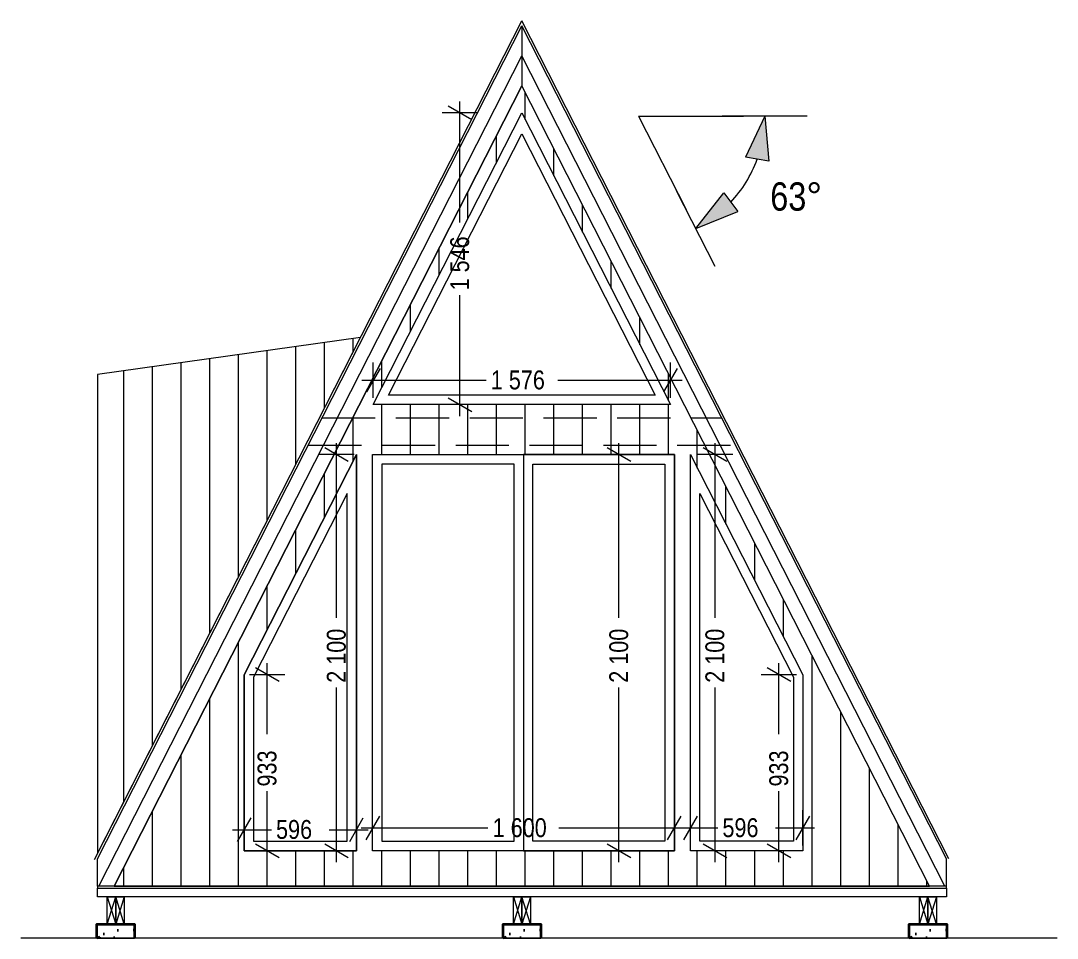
# Model space of a CAD drawing. Header units: millimetres. Extents: x -442635 to -376640, y 37807 to 67667.
# Drawn here: x -409730 to -404236, y 46733 to 51597 of the extents above; entities that cross this region are included whole.
import ezdxf

# ---------------------------------------------------------------- set-up
doc = ezdxf.new("R2010")
doc.units = ezdxf.units.MM
doc.header["$MEASUREMENT"] = 0
doc.linetypes.add('Hidden Line', pattern=[391.222223, 282.222223, -109])
for name, color, linetype, lineweight in [('2D Drafting - General_Pen_No__1', 7, 'Continuous', 13), ('2D Drafting - General_Pen_No__6', 5, 'Continuous', 35), ('A-raam_Pen_No__1', 7, 'Continuous', 13), ('Dimensioning - General_Pen_No__1', 7, 'Continuous', 13), ('vundament_Pen_No__1', 7, 'Continuous', 13), ('vundament_Pen_No__7', 7, 'Continuous', 35)]:
    doc.layers.add(name, color=color, linetype=linetype, lineweight=lineweight)
doc.layers.add('Dimensioning - General', color=7, linetype='Continuous')
doc.styles.add('GENERATED_STYLE_1', font='techl___.ttf')
doc.dimstyles.new('GENERATED_STYLE__3', dxfattribs={"dimtxt": 100, "dimasz": 95, "dimexe": 0.18, "dimexo": 0.0625, "dimgap": 0.09, "dimtad": 0, "dimdec": 0, "dimzin": 0, "dimdsep": 46, "dimtxsty": 'GENERATED_STYLE_1', "dimblk": 'ARROWHEAD_2', "dimblk1": 'ARROWHEAD_2', "dimblk2": 'ARROWHEAD_2', "dimcen": 0.09, "dimse1": 1, "dimse2": 1, "dimclrd": 7, "dimclre": 7, "dimclrt": 7, "dimadec": 0, "dimazin": 0, "dimtfac": 1, "dimtdec": 4, "dimtmove": 0, "dimatfit": 3, "dimfxl": 1, "dimtolj": 1, "dimtzin": 0, "dimarcsym": 0})
doc.dimstyles.new('GENERATED_STYLE__4', dxfattribs={"dimtxt": 100, "dimasz": 95, "dimexe": 0.18, "dimexo": 0.0625, "dimgap": 0.09, "dimtad": 0, "dimtih": 1, "dimtoh": 1, "dimdec": 0, "dimzin": 0, "dimdsep": 46, "dimtxsty": 'GENERATED_STYLE_1', "dimblk": 'ARROWHEAD_2', "dimblk1": 'ARROWHEAD_2', "dimblk2": 'ARROWHEAD_2', "dimcen": 0.09, "dimse1": 1, "dimse2": 1, "dimclrd": 7, "dimclre": 7, "dimclrt": 7, "dimadec": 0, "dimazin": 0, "dimtfac": 1, "dimtdec": 4, "dimtmove": 0, "dimatfit": 3, "dimfxl": 1, "dimtolj": 1, "dimtzin": 0, "dimarcsym": 0})
doc.dimstyles.new('GENERATED_STYLE__5', dxfattribs={"dimtxt": 150, "dimasz": 228, "dimexe": 0.18, "dimexo": 40, "dimgap": 0.09, "dimtad": 1, "dimtih": 1, "dimtoh": 1, "dimdec": 0, "dimzin": 0, "dimdsep": 46, "dimtxsty": 'GENERATED_STYLE_1', "dimblk": 'ARROWHEAD_5', "dimblk1": 'ARROWHEAD_5', "dimblk2": 'ARROWHEAD_5', "dimcen": 0.09, "dimclrd": 7, "dimclre": 7, "dimclrt": 7, "dimadec": 0, "dimazin": 0, "dimtfac": 1, "dimtdec": 4, "dimtmove": 0, "dimatfit": 3, "dimfxl": 1, "dimtolj": 1, "dimtzin": 0, "dimarcsym": 0})
pattern_1 = [(90, (0, 0), (-152, 0), [])]

# ---------------------------------------------------------------- blocks, each defined once
blk = doc.blocks.new('*D143')
at = {"layer": 'Dimensioning - General_Pen_No__1', "color": 7, "linetype": 'Continuous', "lineweight": 13, "transparency": 16777216}
for p, q in [((-408056.3, 49296.8), (-408056.3, 49357.9)), ((-407962.5, 49296.8), (-408150, 49296.8)), ((-407993.8, 49260.7), (-408118.8, 49332.9)), ((-408056.3, 48431.2), (-408056.3, 49296.8)), ((-408056.3, 47196.8), (-408056.3, 48062.4)), ((-407962.5, 47196.8), (-408150, 47196.8)), ((-408118.8, 47232.9), (-407993.8, 47160.7)), ((-408056.3, 47135.6), (-408056.3, 47196.8))]:
    blk.add_line(p, q, dxfattribs=at)
at = {"layer": 'Dimensioning - General_Pen_No__1', "color": 7, "lineweight": 13, "transparency": 16777216, "insert": (-408006.3, 48087.3), "char_height": 100, "attachment_point": 7, "rotation": 90, "style": 'GENERATED_STYLE_1'}
blk.add_mtext('\\A1;{\\pql;\\fTechnicLite|b0|i0|c2|p2;2\xa0100}', dxfattribs=at)
blk = doc.blocks.new('ARROWHEAD_2')
at = {"color": 0, "linetype": 'Continuous', "lineweight": 0}
for p, q in [((-0.378, -0.655), (0.378, 0.655)), ((0, 0), (-1, 0))]:
    blk.add_line(p, q, dxfattribs=at)
blk = doc.blocks.new('*D144')
at = {"layer": 'Dimensioning - General_Pen_No__1', "color": 7, "linetype": 'Continuous', "lineweight": 13, "transparency": 16777216}
for p, q in [((-408510.4, 47370.9), (-408582.6, 47245.9)), ((-408546.5, 47214.6), (-408546.5, 47402.1)), ((-407986.5, 47245.9), (-407914.3, 47370.9)), ((-407950.4, 47214.6), (-407950.4, 47402.1)), ((-408607.6, 47308.4), (-408546.5, 47308.4)), ((-408546.5, 47308.4), (-408401.8, 47308.4)), ((-408095.1, 47308.4), (-407950.4, 47308.4)), ((-407950.4, 47308.4), (-407889.3, 47308.4))]:
    blk.add_line(p, q, dxfattribs=at)
at = {"layer": 'Dimensioning - General_Pen_No__1', "color": 7, "lineweight": 13, "transparency": 16777216, "insert": (-408376.9, 47258.4), "char_height": 100, "attachment_point": 7, "style": 'GENERATED_STYLE_1'}
blk.add_mtext('\\A1;{\\pql;\\fTechnicLite|b0|i0|c2|p2;596}', dxfattribs=at)
blk = doc.blocks.new('*D145')
at = {"layer": 'Dimensioning - General_Pen_No__1', "color": 7, "linetype": 'Continuous', "lineweight": 13, "transparency": 16777216}
for p, q in [((-408423.6, 48129.7), (-408423.6, 48190.8)), ((-408329.9, 48129.7), (-408517.4, 48129.7)), ((-408361.1, 48093.6), (-408486.1, 48165.8)), ((-408423.6, 47814.2), (-408423.6, 48129.7)), ((-408423.6, 47196.8), (-408423.6, 47512.3)), ((-408329.9, 47196.8), (-408517.4, 47196.8)), ((-408486.1, 47232.9), (-408361.1, 47160.7)), ((-408423.6, 47135.6), (-408423.6, 47196.8))]:
    blk.add_line(p, q, dxfattribs=at)
at = {"layer": 'Dimensioning - General_Pen_No__1', "color": 7, "lineweight": 13, "transparency": 16777216, "insert": (-408373.6, 47537.2), "char_height": 100, "attachment_point": 7, "rotation": 90, "style": 'GENERATED_STYLE_1'}
blk.add_mtext('\\A1;{\\pql;\\fTechnicLite|b0|i0|c2|p2;933}', dxfattribs=at)
blk = doc.blocks.new('*D146')
at = {"layer": 'Dimensioning - General_Pen_No__1', "color": 7, "linetype": 'Continuous', "lineweight": 13, "transparency": 16777216}
for p, q in [((-407861.7, 49597.6), (-407861.7, 49785.1)), ((-406285.9, 49597.6), (-406285.9, 49785.1)), ((-407825.6, 49753.9), (-407897.8, 49628.9)), ((-406322, 49628.9), (-406249.8, 49753.9)), ((-407922.8, 49691.4), (-407861.7, 49691.4)), ((-407861.7, 49691.4), (-407263.5, 49691.4)), ((-406884.1, 49691.4), (-406285.9, 49691.4)), ((-406285.9, 49691.4), (-406224.8, 49691.4))]:
    blk.add_line(p, q, dxfattribs=at)
at = {"layer": 'Dimensioning - General_Pen_No__1', "color": 7, "lineweight": 13, "transparency": 16777216, "insert": (-407238.6, 49641.4), "char_height": 100, "attachment_point": 7, "style": 'GENERATED_STYLE_1'}
blk.add_mtext('\\A1;{\\pql;\\fTechnicLite|b0|i0|c2|p2;1\xa0576}', dxfattribs=at)
blk = doc.blocks.new('*D147')
at = {"layer": 'Dimensioning - General_Pen_No__1', "color": 7, "linetype": 'Continuous', "lineweight": 13, "transparency": 16777216}
for p, q in [((-407402.1, 51108.1), (-407402.1, 51169.2)), ((-407308.4, 51108.1), (-407495.9, 51108.1)), ((-407339.6, 51072), (-407464.6, 51144.2)), ((-407402.1, 50527.6), (-407402.1, 51108.1)), ((-407402.1, 49561.8), (-407402.1, 50142.3)), ((-407308.4, 49561.8), (-407495.9, 49561.8)), ((-407464.6, 49597.9), (-407339.6, 49525.7)), ((-407402.1, 49500.6), (-407402.1, 49561.8))]:
    blk.add_line(p, q, dxfattribs=at)
at = {"layer": 'Dimensioning - General_Pen_No__1', "color": 7, "lineweight": 13, "transparency": 16777216, "insert": (-407352.1, 50167.2), "char_height": 100, "attachment_point": 7, "rotation": 90, "style": 'GENERATED_STYLE_1'}
blk.add_mtext('\\A1;{\\pql;\\fTechnicLite|b0|i0|c2|p2;1\xa0546}', dxfattribs=at)
blk = doc.blocks.new('*D148')
at = {"layer": 'Dimensioning - General_Pen_No__1', "color": 7, "linetype": 'Continuous', "lineweight": 13, "transparency": 16777216}
for p, q in [((-406049.7, 49296.8), (-406049.7, 49357.9)), ((-405955.9, 49296.8), (-406143.4, 49296.8)), ((-405987.2, 49260.7), (-406112.2, 49332.9)), ((-406049.7, 48431.2), (-406049.7, 49296.8)), ((-406049.7, 47196.8), (-406049.7, 48062.4)), ((-405955.9, 47196.8), (-406143.4, 47196.8)), ((-406112.2, 47232.9), (-405987.2, 47160.7)), ((-406049.7, 47135.6), (-406049.7, 47196.8))]:
    blk.add_line(p, q, dxfattribs=at)
at = {"layer": 'Dimensioning - General_Pen_No__1', "color": 7, "lineweight": 13, "transparency": 16777216, "insert": (-405999.7, 48087.3), "char_height": 100, "attachment_point": 7, "rotation": 90, "style": 'GENERATED_STYLE_1'}
blk.add_mtext('\\A1;{\\pql;\\fTechnicLite|b0|i0|c2|p2;2\xa0100}', dxfattribs=at)
blk = doc.blocks.new('*D149')
at = {"layer": 'Dimensioning - General_Pen_No__1', "color": 7, "linetype": 'Continuous', "lineweight": 13, "transparency": 16777216}
for p, q in [((-406144.3, 47380.3), (-406216.5, 47255.3)), ((-406180.4, 47224.1), (-406180.4, 47411.6)), ((-405620.4, 47255.3), (-405548.2, 47380.3)), ((-405584.3, 47224.1), (-405584.3, 47411.6)), ((-406241.5, 47317.8), (-406180.4, 47317.8)), ((-406180.4, 47317.8), (-406035.7, 47317.8)), ((-405729, 47317.8), (-405584.3, 47317.8)), ((-405584.3, 47317.8), (-405523.2, 47317.8))]:
    blk.add_line(p, q, dxfattribs=at)
at = {"layer": 'Dimensioning - General_Pen_No__1', "color": 7, "lineweight": 13, "transparency": 16777216, "insert": (-406010.8, 47267.8), "char_height": 100, "attachment_point": 7, "style": 'GENERATED_STYLE_1'}
blk.add_mtext('\\A1;{\\pql;\\fTechnicLite|b0|i0|c2|p2;596}', dxfattribs=at)
blk = doc.blocks.new('*D150')
at = {"layer": 'Dimensioning - General_Pen_No__1', "color": 7, "linetype": 'Continuous', "lineweight": 13, "transparency": 16777216}
for p, q in [((-405711.2, 48129.7), (-405711.2, 48190.8)), ((-405617.4, 48129.7), (-405804.9, 48129.7)), ((-405648.7, 48093.6), (-405773.7, 48165.8)), ((-405711.2, 47814.2), (-405711.2, 48129.7)), ((-405711.2, 47196.8), (-405711.2, 47512.3)), ((-405617.4, 47196.8), (-405804.9, 47196.8)), ((-405773.7, 47232.9), (-405648.7, 47160.7)), ((-405711.2, 47135.6), (-405711.2, 47196.8))]:
    blk.add_line(p, q, dxfattribs=at)
at = {"layer": 'Dimensioning - General_Pen_No__1', "color": 7, "lineweight": 13, "transparency": 16777216, "insert": (-405661.2, 47537.2), "char_height": 100, "attachment_point": 7, "rotation": 90, "style": 'GENERATED_STYLE_1'}
blk.add_mtext('\\A1;{\\pql;\\fTechnicLite|b0|i0|c2|p2;933}', dxfattribs=at)
blk = doc.blocks.new('*D151')
at = {"layer": 'Dimensioning - General_Pen_No__1', "color": 7, "linetype": 'Continuous', "lineweight": 13, "transparency": 16777216}
for p, q in [((-407829.3, 47380.3), (-407901.5, 47255.3)), ((-407865.4, 47224.1), (-407865.4, 47411.6)), ((-406301.5, 47255.3), (-406229.3, 47380.3)), ((-406265.4, 47224.1), (-406265.4, 47411.6)), ((-407926.5, 47317.8), (-407865.4, 47317.8)), ((-407865.4, 47317.8), (-407253.7, 47317.8)), ((-406877.1, 47317.8), (-406265.4, 47317.8)), ((-406265.4, 47317.8), (-406204.3, 47317.8))]:
    blk.add_line(p, q, dxfattribs=at)
at = {"layer": 'Dimensioning - General_Pen_No__1', "color": 7, "lineweight": 13, "transparency": 16777216, "insert": (-407228.8, 47267.8), "char_height": 100, "attachment_point": 7, "style": 'GENERATED_STYLE_1'}
blk.add_mtext('\\A1;{\\pql;\\fTechnicLite|b0|i0|c2|p2;1\xa0600}', dxfattribs=at)
blk = doc.blocks.new('*D152')
at = {"layer": 'Dimensioning - General_Pen_No__1', "color": 7, "linetype": 'Continuous', "lineweight": 13, "transparency": 16777216}
for p, q in [((-406559.1, 49296.8), (-406559.1, 49357.9)), ((-406465.3, 49296.8), (-406652.8, 49296.8)), ((-406496.6, 49260.7), (-406621.6, 49332.9)), ((-406559.1, 48431.2), (-406559.1, 49296.8)), ((-406559.1, 47196.8), (-406559.1, 48062.4)), ((-406465.3, 47196.8), (-406652.8, 47196.8)), ((-406621.6, 47232.9), (-406496.6, 47160.7)), ((-406559.1, 47135.6), (-406559.1, 47196.8))]:
    blk.add_line(p, q, dxfattribs=at)
at = {"layer": 'Dimensioning - General_Pen_No__1', "color": 7, "lineweight": 13, "transparency": 16777216, "insert": (-406509.1, 48087.3), "char_height": 100, "attachment_point": 7, "rotation": 90, "style": 'GENERATED_STYLE_1'}
blk.add_mtext('\\A1;{\\pql;\\fTechnicLite|b0|i0|c2|p2;2\xa0100}', dxfattribs=at)
blk = doc.blocks.new('*D163')
at = {"layer": 'Dimensioning - General_Pen_No__1', "linetype": 'Continuous', "lineweight": 13, "transparency": 16777216}
for points in [[(-405786.7, 51090.9), (-405888, 50873.5), (-405765.7, 50851.9)], [(-406151.8, 50495.1), (-405929.3, 50584.9), (-406004, 50684.1)]]:
    blk.add_hatch(color=7, dxfattribs=at).paths.add_polyline_path(points)
at = {"layer": 'Dimensioning - General_Pen_No__1', "color": 7, "linetype": 'Continuous', "lineweight": 13, "transparency": 16777216}
for p, q in [((-405561.7, 51090.9), (-406011.7, 51090.9)), ((-405786.7, 51090.9), (-405888, 50873.5)), ((-405786.7, 51090.9), (-405765.7, 50851.9)), ((-405765.7, 50851.9), (-405888, 50873.5)), ((-406049.7, 50294.6), (-406254, 50695.6)), ((-406151.8, 50495.1), (-406004, 50684.1)), ((-406004, 50684.1), (-405929.3, 50584.9)), ((-406151.8, 50495.1), (-405929.3, 50584.9))]:
    blk.add_line(p, q, dxfattribs=at)
blk.add_arc((-406455.4, 51090.9), 668.7, 316.9571, 340.0429, dxfattribs=at)
at = {"layer": 'Dimensioning - General_Pen_No__1', "color": 7, "lineweight": 13, "transparency": 16777216, "insert": (-405757.3, 50588.2), "char_height": 150, "attachment_point": 7, "style": 'GENERATED_STYLE_1'}
blk.add_mtext('\\A1;{\\pql;\\fTechnicLite|b0|i0|c2|p2;63°}', dxfattribs=at)
blk = doc.blocks.new('ARROWHEAD_5')
at = {"linetype": 'Continuous', "lineweight": 0}
blk.add_hatch(color=0, dxfattribs=at).paths.add_polyline_path([(-1, 0.2679), (0, 0), (-1, -0.2679)])
at = {"color": 0, "linetype": 'Continuous', "lineweight": 0}
blk.add_line((0, 0), (-1, 0), dxfattribs=at)

msp = doc.modelspace()

# ---------------------------------------------------------------- hatches: boundary and pattern name
at = {"layer": '2D Drafting - General_Pen_No__1', "linetype": 'Continuous', "lineweight": 13}
h = msp.add_hatch(dxfattribs=at)
h.set_pattern_fill('PLANK_FLOOR_VERT', style=0, pattern_type=2)
h.set_pattern_definition(pattern_1)
h.paths.add_polyline_path([(-407073.8, 51251.3), (-409234.9, 47009.8), (-404912.7, 47009.8)])
h.paths.add_polyline_path([(-407865.4, 47196.8), (-407865.4, 49296.8), (-406265.4, 49296.8), (-406265.4, 47196.8)], flags=0)
h.paths.add_polyline_path([(-407861.7, 49561.8), (-407073.8, 51108.1), (-406285.9, 49561.8)], flags=0)
h.paths.add_polyline_path([(-406180.4, 49296.8), (-405584.3, 48129.7), (-405584.3, 47196.8), (-406180.4, 47196.8)], flags=0)
h.paths.add_polyline_path([(-408546.5, 48129.7), (-407950.4, 49296.8), (-407950.4, 47196.8), (-408546.5, 47196.8)], flags=0)
h = msp.add_hatch(dxfattribs=at)
h.set_pattern_fill('PLANK_FLOOR_VERT', style=0, pattern_type=2)
h.set_pattern_definition(pattern_1)
h.paths.add_polyline_path([(-409323.8, 49722.1), (-409323.8, 47181.4), (-407929.3, 49918.1)])
at = {"layer": 'vundament_Pen_No__7', "linetype": 'Continuous', "lineweight": 35}
h = msp.add_hatch(dxfattribs=at)
h.set_pattern_fill('AR_CONC', style=0, pattern_type=2)
h.set_pattern_definition([(50, (-2256143.33, -633657.25), (-182.184669, 15.939086), [19.05, -209.55]), (355, (-2256143.33, -633657.25), (-35.242826, 191.056643), [15.24, -167.64]), (100.451, (-2256128.14, -633658.58), (146.942502, 175.116688), [16.19, -178.09]), (46.1842, (-2256143.33, -633606.45), (-271.07904, 42.042328), [28.575, -314.325]), (96.6356, (-2256120.74, -633609.95), (237.404234, 247.425556), [24.285, -267.135]), (351.184, (-2256143.33, -633606.45), (237.404606, 247.425118), [22.86, -251.46]), (21, (-2256117.93, -633619.15), (-151.61488, 102.265519), [19.05, -209.55]), (326, (-2256117.93, -633619.15), (61.802028, 184.187966), [15.24, -167.64]), (71.4514, (-2256105.29, -633627.67), (213.41649, 81.922858), [16.19, -178.09]), (37.5, (-2256143.325, -633657.25), (3.0886033, 84.5550389), [0, -165.608, 0, -170.18, 0, -168.275]), (7.5, (-2256143.325, -633657.25), (66.8196625, 100.180575), [0, -97.028, 0, -161.798, 0, -64.135]), (327.5, (-2256199.97, -633657.25), (-135.5905952, 5.728744), [0, -63.5, 0, -198.12, 0, -262.89]), (317.5, (-2256225.37, -633657.25), (148.1291814, 25.426491), [0, -82.55, 0, -131.572, 0, -186.69])])
h.paths.add_polyline_path([(-409126.3, 46807.8), (-409326.3, 46807.8), (-409326.3, 46732.9), (-409126.3, 46732.9)])
h = msp.add_hatch(dxfattribs=at)
h.set_pattern_fill('AR_CONC', style=0, pattern_type=2)
h.set_pattern_definition([(50, (-2253990.83, -633657.25), (-182.184669, 15.939086), [19.05, -209.55]), (355, (-2253990.83, -633657.25), (-35.242826, 191.056643), [15.24, -167.64]), (100.451, (-2253975.64, -633658.58), (146.942502, 175.116688), [16.19, -178.09]), (46.1842, (-2253990.83, -633606.45), (-271.07904, 42.042328), [28.575, -314.325]), (96.6356, (-2253968.24, -633609.95), (237.404234, 247.425556), [24.285, -267.135]), (351.184, (-2253990.83, -633606.45), (237.404606, 247.425118), [22.86, -251.46]), (21, (-2253965.43, -633619.15), (-151.61488, 102.265519), [19.05, -209.55]), (326, (-2253965.43, -633619.15), (61.802028, 184.187966), [15.24, -167.64]), (71.4514, (-2253952.79, -633627.67), (213.41649, 81.922858), [16.19, -178.09]), (37.5, (-2253990.825, -633657.25), (3.0886033, 84.5550389), [0, -165.608, 0, -170.18, 0, -168.275]), (7.5, (-2253990.825, -633657.25), (66.8196625, 100.180575), [0, -97.028, 0, -161.798, 0, -64.135]), (327.5, (-2254047.47, -633657.25), (-135.5905952, 5.728744), [0, -63.5, 0, -198.12, 0, -262.89]), (317.5, (-2254072.87, -633657.25), (148.1291814, 25.426491), [0, -82.55, 0, -131.572, 0, -186.69])])
h.paths.add_polyline_path([(-406973.8, 46807.8), (-407173.8, 46807.8), (-407173.8, 46732.9), (-406973.8, 46732.9)])
h = msp.add_hatch(dxfattribs=at)
h.set_pattern_fill('AR_CONC', style=0, pattern_type=2)
h.set_pattern_definition([(50, (-2251838.33, -633657.25), (-182.184669, 15.939086), [19.05, -209.55]), (355, (-2251838.33, -633657.25), (-35.242826, 191.056643), [15.24, -167.64]), (100.451, (-2251823.14, -633658.58), (146.942502, 175.116688), [16.19, -178.09]), (46.1842, (-2251838.33, -633606.45), (-271.07904, 42.042328), [28.575, -314.325]), (96.6356, (-2251815.74, -633609.95), (237.404234, 247.425556), [24.285, -267.135]), (351.184, (-2251838.33, -633606.45), (237.404606, 247.425118), [22.86, -251.46]), (21, (-2251812.93, -633619.15), (-151.61488, 102.265519), [19.05, -209.55]), (326, (-2251812.93, -633619.15), (61.802028, 184.187966), [15.24, -167.64]), (71.4514, (-2251800.29, -633627.67), (213.41649, 81.922858), [16.19, -178.09]), (37.5, (-2251838.325, -633657.25), (3.0886033, 84.5550389), [0, -165.608, 0, -170.18, 0, -168.275]), (7.5, (-2251838.325, -633657.25), (66.8196625, 100.180575), [0, -97.028, 0, -161.798, 0, -64.135]), (327.5, (-2251894.97, -633657.25), (-135.5905952, 5.728744), [0, -63.5, 0, -198.12, 0, -262.89]), (317.5, (-2251920.37, -633657.25), (148.1291814, 25.426491), [0, -82.55, 0, -131.572, 0, -186.69])])
h.paths.add_polyline_path([(-404821.3, 46807.8), (-405021.3, 46807.8), (-405021.3, 46732.9), (-404821.3, 46732.9)])

# ---------------------------------------------------------------- linework, layer by layer
at = {"layer": '2D Drafting - General_Pen_No__1', "color": 7, "linetype": 'Continuous', "lineweight": 13}
for p, q in [((-409339.6, 47150.2), (-407073.8, 51597.1)), ((-404810.4, 47154.8), (-407073.8, 51597.1)), ((-409323.8, 47154.8), (-407073.8, 51570.6)), ((-404823.8, 47154.8), (-407073.8, 51570.6)), ((-407073.8, 51570.6), (-407073.8, 51251.3)), ((-409316.3, 47009.8), (-407073.8, 51410.9)), ((-404831.3, 47009.8), (-407073.8, 51410.9)), ((-409234.9, 47009.8), (-407073.8, 51251.3)), ((-404912.7, 47009.8), (-407073.8, 51251.3)), ((-406455.4, 51090.9), (-405899.9, 51090.9)), ((-406455.4, 51090.9), (-406203.2, 50596)), ((-409323.8, 47009.8), (-409323.8, 47154.8)), ((-404823.8, 47009.8), (-404823.8, 47154.8)), ((-409271.3, 46807.8), (-409226.3, 46952.8)), ((-409271.3, 46952.8), (-409226.3, 46807.8)), ((-409181.3, 46807.8), (-409226.3, 46952.8)), ((-409181.3, 46952.8), (-409226.3, 46807.8)), ((-407118.8, 46807.8), (-407073.8, 46952.8)), ((-407118.8, 46952.8), (-407073.8, 46807.8)), ((-407028.8, 46807.8), (-407073.8, 46952.8)), ((-407028.8, 46952.8), (-407073.8, 46807.8)), ((-404966.3, 46807.8), (-404921.3, 46952.8)), ((-404966.3, 46952.8), (-404921.3, 46807.8)), ((-404876.3, 46807.8), (-404921.3, 46952.8)), ((-404876.3, 46952.8), (-404921.3, 46807.8)), ((-404236, 46732.9), (-409730.2, 46732.9))]:
    msp.add_line(p, q, dxfattribs=at)
at = {"layer": '2D Drafting - General_Pen_No__1', "color": 7, "linetype": 'Continuous', "lineweight": 13, "flags": 128}
for points in [[(-407073.8, 51251.3), (-409234.9, 47009.8), (-404912.7, 47009.8)], [(-407861.7, 49561.8), (-407073.8, 51108.1), (-406285.9, 49561.8)], [(-407073.8, 51108.1), (-406285.9, 49561.8), (-407861.7, 49561.8)], [(-407073.8, 50997.9), (-406367.5, 49611.8), (-407780.1, 49611.8)], [(-409323.8, 49722.1), (-409323.8, 47181.4), (-407929.3, 49918.1)], [(-408546.5, 48129.7), (-407950.4, 49296.8), (-407950.4, 47196.8), (-408546.5, 47196.8)], [(-407950.4, 49296.8), (-408546.5, 48129.7), (-408546.5, 47196.8), (-407950.4, 47196.8)], [(-407865.4, 47196.8), (-407865.4, 49296.8), (-406265.4, 49296.8), (-406265.4, 47196.8)], [(-407865.4, 49296.8), (-407065.4, 49296.8), (-407065.4, 47196.8), (-407865.4, 47196.8)], [(-407865.4, 49296.8), (-406265.4, 49296.8), (-406265.4, 47196.8), (-407865.4, 47196.8)], [(-406265.4, 49296.8), (-407065.4, 49296.8), (-407065.4, 47196.8), (-406265.4, 47196.8)], [(-406180.4, 49296.8), (-405584.3, 48129.7), (-405584.3, 47196.8), (-406180.4, 47196.8)], [(-406180.4, 49296.8), (-405584.3, 48129.7), (-405584.3, 47196.8), (-406180.4, 47196.8)], [(-407115.4, 49246.8), (-407815.4, 49246.8), (-407815.4, 47246.8), (-407115.4, 47246.8)], [(-407015.4, 49246.8), (-406315.4, 49246.8), (-406315.4, 47246.8), (-407015.4, 47246.8)], [(-408000.4, 49091.3), (-408496.5, 48117.7), (-408496.5, 47246.8), (-408000.4, 47246.8)], [(-406130.4, 49091.3), (-405634.3, 48117.7), (-405634.3, 47246.8), (-406130.4, 47246.8)], [(-409323.8, 46997.8), (-404823.8, 46997.8), (-404823.8, 47009.8), (-409323.8, 47009.8)], [(-409323.8, 46997.8), (-404823.8, 46997.8), (-404823.8, 46952.8), (-409323.8, 46952.8)], [(-409271.3, 46952.8), (-409226.3, 46952.8), (-409226.3, 46807.8), (-409271.3, 46807.8)], [(-409226.3, 46952.8), (-409181.3, 46952.8), (-409181.3, 46807.8), (-409226.3, 46807.8)], [(-407118.8, 46952.8), (-407073.8, 46952.8), (-407073.8, 46807.8), (-407118.8, 46807.8)], [(-407073.8, 46952.8), (-407028.8, 46952.8), (-407028.8, 46807.8), (-407073.8, 46807.8)], [(-404966.3, 46952.8), (-404921.3, 46952.8), (-404921.3, 46807.8), (-404966.3, 46807.8)], [(-404921.3, 46952.8), (-404876.3, 46952.8), (-404876.3, 46807.8), (-404921.3, 46807.8)]]:
    msp.add_lwpolyline(points, close=True, dxfattribs=at)
at = {"layer": '2D Drafting - General_Pen_No__6', "color": 5, "linetype": 'Continuous', "lineweight": 35, "flags": 128}
for points in [[(-409326.3, 46732.9), (-409326.3, 46807.8), (-409126.3, 46807.8), (-409126.3, 46732.9)], [(-407173.8, 46732.9), (-407173.8, 46807.8), (-406973.8, 46807.8), (-406973.8, 46732.9)], [(-405021.3, 46732.9), (-405021.3, 46807.8), (-404821.3, 46807.8), (-404821.3, 46732.9)]]:
    msp.add_lwpolyline(points, dxfattribs=at)
at = {"layer": 'A-raam_Pen_No__1', "color": 7, "linetype": 'Hidden Line', "lineweight": 13}
for p, q in [((-408133, 49491.8), (-406014.6, 49491.8)), ((-408206.9, 49346.8), (-405940.7, 49346.8))]:
    msp.add_line(p, q, dxfattribs=at)
at = {"layer": 'vundament_Pen_No__1', "color": 7, "linetype": 'Continuous', "lineweight": 13, "flags": 128}
for points in [[(-409126.3, 46807.8), (-409326.3, 46807.8), (-409326.3, 46732.9), (-409126.3, 46732.9)], [(-406973.8, 46807.8), (-407173.8, 46807.8), (-407173.8, 46732.9), (-406973.8, 46732.9)], [(-404821.3, 46807.8), (-405021.3, 46807.8), (-405021.3, 46732.9), (-404821.3, 46732.9)]]:
    msp.add_lwpolyline(points, close=True, dxfattribs=at)

# ---------------------------------------------------------------- dimensions: what is measured, and where the dimension line sits
at = {"layer": 'Dimensioning - General', "color": 7, "linetype": 'Continuous', "lineweight": 13}
for base, p1, p2, picture, middle in [((-407402.1, 51108.1), (-406285.9, 49561.8), (-407073.8, 51108.1), '*D147', (-407402.1, 50338.9)), ((-408056.3, 49296.8), (-407950.4, 47196.8), (-407950.4, 49296.8), '*D143', (-408056.3, 48259)), ((-406559.1, 49296.8), (-406265.4, 47196.8), (-406265.4, 49296.8), '*D152', (-406559.1, 48259)), ((-406049.7, 49296.8), (-406180.4, 47196.8), (-406180.4, 49296.8), '*D148', (-406049.7, 48259)), ((-408423.6, 48129.7), (-408546.5, 47196.8), (-408546.5, 48129.7), '*D145', (-408423.6, 47651.5)), ((-405711.2, 48129.7), (-405584.3, 47196.8), (-405584.3, 48129.7), '*D150', (-405711.2, 47651.5))]:
    dim = msp.add_linear_dim(base=base, p1=p1, p2=p2, angle=90, dimstyle='GENERATED_STYLE__3', dxfattribs=at)
    dim.commit()
    dim.dimension.update_dxf_attribs({"geometry": picture, "text_midpoint": middle, "dimtype": 160, "text_rotation": 90})
dim = msp.add_angular_dim_3p(base=(-405885.2, 50741.5), center=(-406455.4, 51090.9), p1=(-405899.9, 51090.9), p2=(-406203.2, 50596), dimstyle='GENERATED_STYLE__5', dxfattribs=at)
dim.commit()
dim.dimension.update_dxf_attribs({"geometry": '*D163', "text_midpoint": (-405602.7, 50663.2), "dimtype": 165})
for base, p1, p2, picture, middle in [((-406285.9, 49691.4), (-407861.7, 49561.8), (-406285.9, 49561.8), '*D146', (-407066.9, 49691.4)), ((-406265.4, 47317.8), (-407865.4, 47196.8), (-406265.4, 47196.8), '*D151', (-407057, 47317.8)), ((-407950.4, 47308.4), (-408546.5, 47196.8), (-407950.4, 47196.8), '*D144', (-408262.6, 47308.4)), ((-405584.3, 47317.8), (-406180.4, 47196.8), (-405584.3, 47196.8), '*D149', (-405896.5, 47317.8))]:
    dim = msp.add_linear_dim(base=base, p1=p1, p2=p2, dimstyle='GENERATED_STYLE__4', dxfattribs=at)
    dim.commit()
    dim.dimension.update_dxf_attribs({"geometry": picture, "text_midpoint": middle, "dimtype": 160})

doc.saveas('drawing.dxf')
